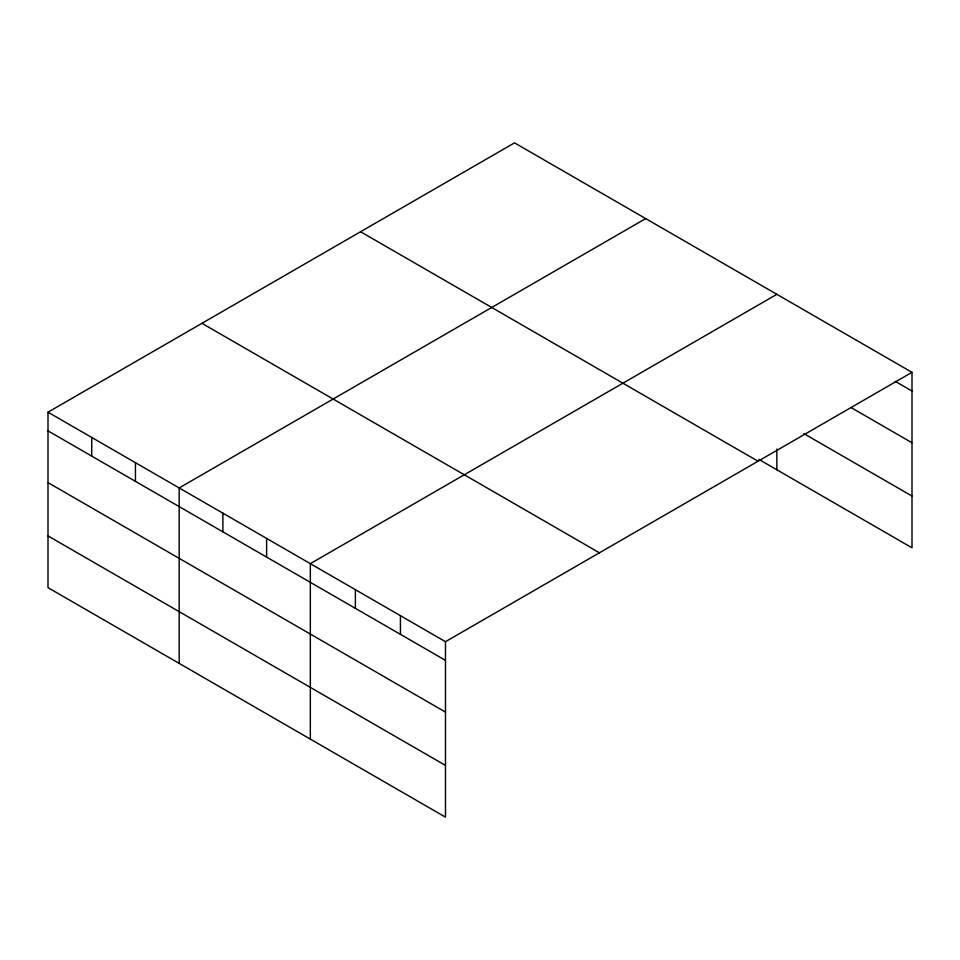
<?xml version="1.0" encoding="UTF-8"?>
<svg xmlns="http://www.w3.org/2000/svg" width="960" height="960" viewBox="0 0 960 960"><rect width="100%" height="100%" fill="white"/><g stroke="black" fill="none" stroke-linecap="round" stroke-linejoin="round"><path stroke-width="1.44" d="M912 372.348L514.524 142.86L48 412.2L48 587.652L445.476 817.14L445.476 641.688L912 372.348L912 547.8L758.856 459.384M645.684 218.592L179.172 487.932L179.172 663.384M776.856 294.324L310.332 563.664L310.332 739.116M895.272 381.36L912 391.02M851.508 407.832L912 442.752M803.88 433.644L912 496.056M360.564 231.744L758.052 461.232M201.948 323.316L599.436 552.804M48 412.2L445.476 641.688M48 430.872L445.476 660.36M48 482.616L445.476 712.092M48 535.92L445.476 765.396M776.856 449.076L776.856 469.776M400.428 615.684L400.428 634.344M355.38 589.668L355.38 608.34M266.616 538.416L266.616 557.088M222.888 513.18L222.888 531.852M135.444 462.684L135.444 481.356M91.728 437.448L91.728 456.12"/></g></svg>
